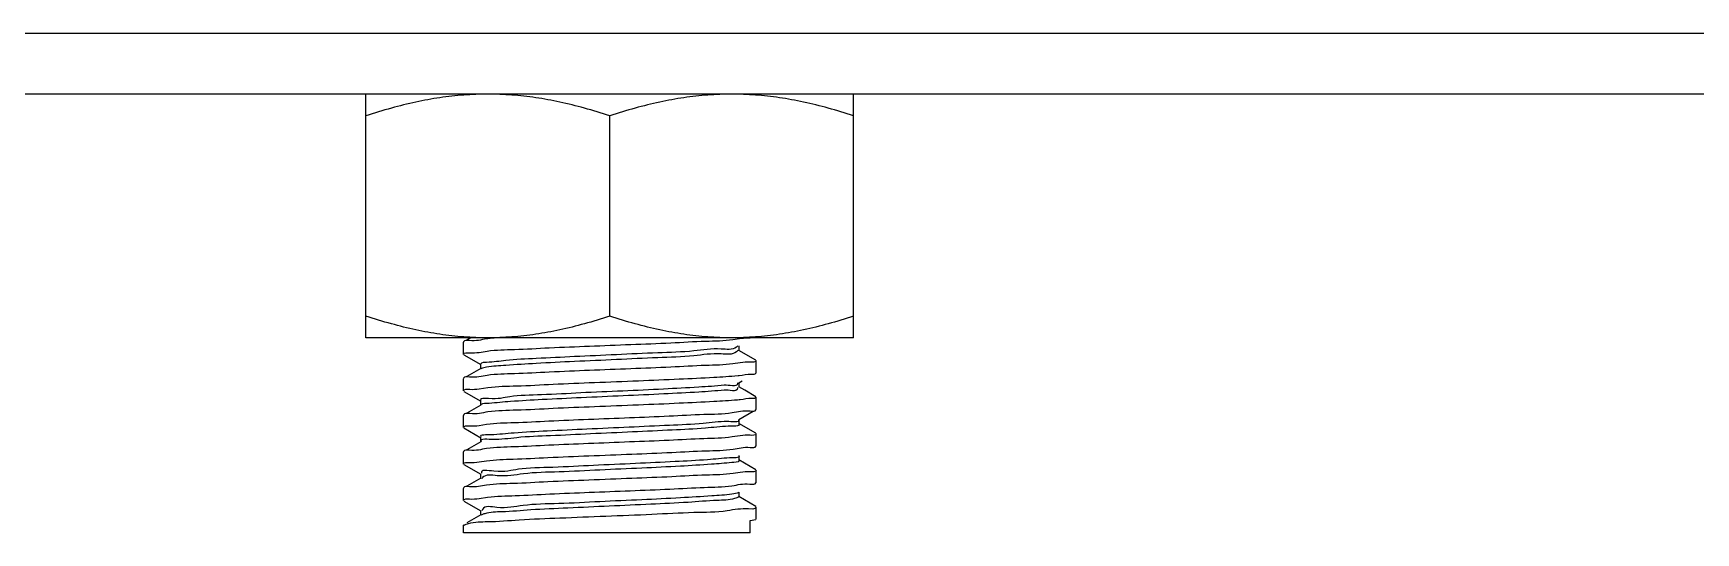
# Model space of a CAD drawing. Extents: x 552102 to 973302, y -80747 to 40012826.
# Drawn here: x 599388 to 599859.3, y 210801.6 to 210943.3 of the extents above; entities that cross this region are included whole.
import ezdxf

# ---------------------------------------------------------------- set-up
doc = ezdxf.new("R2010")
doc.units = 0
doc.header["$LTSCALE"] = 1000
doc.header["$MEASUREMENT"] = 0
doc.layers.add('02___PRT_ALL_AXES', color=7, linetype='Continuous')

msp = doc.modelspace()

# ---------------------------------------------------------------- linework, layer by layer
at = {"color": 2, "linetype": 'Continuous'}
for p, q in [((599067.62, 210943.3), (603214.82, 210943.3)), ((602661.86, 210926.02), (599620.58, 210926.02))]:
    msp.add_line(p, q, dxfattribs=at)
at = {"color": 133, "linetype": 'Continuous'}
for p, q in [((599510.09, 210855.76), (599509.99, 210855.64)), ((599587.79, 210854.67), (599587.36, 210854.26)), ((599588.15, 210853.22), (599588.15, 210854.61)), ((599510.09, 210852.07), (599514.89, 210849.29)), ((599514.47, 210852.78), (599516.74, 210853.14)), ((599514.78, 210849.42), (599514.78, 210848.04)), ((599588.47, 210849.85), (599586.38, 210849.52)), ((599587.86, 210853.39), (599587.36, 210852.88)), ((599592.84, 210850.57), (599588.04, 210853.35)), ((599510.09, 210845.39), (599509.99, 210845.27)), ((599514.89, 210848.17), (599510.96, 210845.89)), ((599515.07, 210848.19), (599514.91, 210848.12)), ((599587.82, 210846.17), (599588.15, 210846.2)), ((599588.04, 210844.11), (599589.03, 210844.68)), ((599592.84, 210846.89), (599592.94, 210847)), ((599510.09, 210841.7), (599514.89, 210838.93)), ((599514.47, 210842.4), (599516.93, 210842.79)), ((599587.7, 210844.1), (599587.69, 210843.98)), ((599587.69, 210842.8), (599587.69, 210842.6)), ((599589.72, 210842.01), (599588.04, 210842.98)), ((599588.15, 210842.86), (599588.15, 210844.24)), ((599592.84, 210840.2), (599589.72, 210842.01)), ((599510.09, 210835.02), (599509.99, 210834.91)), ((599514.89, 210837.8), (599510.96, 210835.52)), ((599514.78, 210839.05), (599514.78, 210837.67)), ((599588.15, 210839.29), (599587.66, 210839.25)), ((599588.04, 210833.74), (599592.12, 210836.11)), ((599588.45, 210839.32), (599588.15, 210839.29)), ((599592.84, 210836.52), (599592.94, 210836.63)), ((599510.09, 210831.34), (599514.89, 210828.56)), ((599514.46, 210832.05), (599516.55, 210832.39)), ((599592.84, 210829.84), (599588.04, 210832.62)), ((599588.15, 210832.49), (599588.15, 210833.87)), ((599514.89, 210827.43), (599510.96, 210825.16)), ((599514.78, 210828.69), (599514.78, 210827.3)), ((599588.46, 210829.13), (599586.16, 210828.77)), ((599592.84, 210826.15), (599592.94, 210826.27)), ((599510.09, 210824.65), (599509.99, 210824.54)), ((599510.09, 210820.97), (599514.89, 210818.19)), ((599514.46, 210821.69), (599516.51, 210822.02)), ((599592.84, 210819.47), (599588.04, 210822.25)), ((599588.15, 210822.12), (599588.15, 210823.5)), ((599514.89, 210817.06), (599510.96, 210814.79)), ((599514.78, 210818.32), (599514.78, 210816.94)), ((599515.31, 210817.08), (599515.21, 210816.91)), ((599515.33, 210817.12), (599515.31, 210817.08)), ((599588.47, 210818.74), (599586.46, 210818.42)), ((599510.09, 210814.28), (599509.99, 210814.17)), ((599514.47, 210811.3), (599516.85, 210811.68)), ((599592.84, 210809.1), (599588.04, 210811.88)), ((599588.15, 210811.75), (599588.15, 210813.13)), ((599592.84, 210815.78), (599592.94, 210815.9)), ((599510.09, 210810.6), (599514.89, 210807.82)), ((599514.89, 210806.7), (599510.96, 210804.42)), ((599514.78, 210807.95), (599514.78, 210806.57)), ((599515.15, 210806.65), (599514.98, 210806.56)), ((599515.21, 210806.69), (599515.15, 210806.65)), ((599590.83, 210808.46), (599592.01, 210808.41)), ((599592.01, 210808.41), (599592.15, 210808.42)), ((599509.99, 210803.8), (599510.09, 210803.92)), ((599591.25, 210805.06), (599592.85, 210805.39)), ((599591.25, 210801.6), (599591.25, 210805.06)), ((599592.84, 210805.42), (599592.94, 210805.53)), ((599591.25, 210801.6), (599510, 210801.6))]:
    msp.add_line(p, q, dxfattribs=at)
at = {"color": 6, "linetype": 'Continuous'}
for p, q in [((599512.06, 210856.9), (599510.96, 210856.26)), ((599516.92, 210856.64), (599516.53, 210856.58))]:
    msp.add_line(p, q, dxfattribs=at)
for points, start_tangent, end_tangent in [([(599516.53, 210856.58), (599511.65, 210856.11), (599510.01, 210855.78)], (-0.989053, -0.147563), (-0.309933, -0.950758)), ([(599521.73, 210856.97), (599516.92, 210856.64)], (-0.999376, -0.03532), (-0.991406, -0.130819)), ([(599586.38, 210856.43), (599591.25, 210856.9)], (0.989079, 0.147384), (0.999354, -0.035935))]:
    msp.add_spline(points, degree=3, dxfattribs=dict(at, start_tangent=start_tangent, end_tangent=end_tangent))
at = {"color": 133, "linetype": 'Continuous'}
for points, start_tangent, end_tangent in [([(599587.36, 210854.26), (599583.02, 210853.72), (599575.31, 210853.18), (599565.05, 210852.64), (599553.35, 210852.1), (599541.45, 210851.56), (599530.61, 210851.02), (599522, 210850.47), (599516.53, 210849.93), (599514.8, 210849.41)], (-0.789187, -0.614153), (-0.530139, -0.847911)), ([(599516.74, 210853.14), (599524.45, 210853.61), (599534.33, 210854.08), (599545.7, 210854.55), (599557.43, 210855.02), (599568.78, 210855.49), (599578.65, 210855.96), (599586.38, 210856.43)], (0.98922, 0.146434), (0.989079, 0.147384)), ([(599509.99, 210852.19), (599511.71, 210852.66)], (0, 1), (0.999206, -0.03984)), ([(599511.71, 210852.66), (599514.47, 210852.78)], (0.999206, -0.03984), (0.991892, 0.127087)), ([(599587.36, 210852.88), (599583.02, 210852.34), (599575.31, 210851.8), (599565.05, 210851.26), (599553.35, 210850.72), (599541.45, 210850.17), (599530.61, 210849.63), (599522, 210849.09), (599516.53, 210848.55), (599515.07, 210848.19)], (-0.789187, -0.614153), (-0.935606, -0.353046)), ([(599586.38, 210849.52), (599578.65, 210849.05), (599568.78, 210848.58), (599557.43, 210848.1), (599545.7, 210847.64), (599534.33, 210847.16), (599524.45, 210846.7), (599516.74, 210846.23)], (-0.989079, -0.147384), (-0.98922, -0.146434)), ([(599591.26, 210849.99), (599588.47, 210849.85)], (-0.99933, 0.036603), (-0.990949, -0.134236)), ([(599592.94, 210850.46), (599591.26, 210849.99)], (0, -1), (-0.99933, 0.036603)), ([(599516.74, 210846.23), (599511.71, 210845.75), (599510.01, 210845.41)], (-0.98922, -0.146434), (-0.294639, -0.955609)), ([(599516.93, 210842.79), (599525.09, 210843.27), (599535.4, 210843.75), (599547.13, 210844.24), (599559.6, 210844.74), (599571.18, 210845.23), (599580.94, 210845.72), (599587.82, 210846.17)], (0.989101, 0.147236), (0.99656, 0.082877)), ([(599588.15, 210846.2), (599591.72, 210846.6), (599592.9, 210846.86)], (0.996381, 0.084994), (0.456625, 0.889659)), ([(599509.99, 210841.82), (599511.76, 210842.3)], (0, 1), (0.99907, -0.043111)), ([(599511.76, 210842.3), (599514.47, 210842.4)], (0.99907, -0.043111), (0.99289, 0.119037)), ([(599583.91, 210843.44), (599576.67, 210842.9), (599566.74, 210842.35), (599555.17, 210841.81), (599543.22, 210841.27), (599532.14, 210840.73), (599523.12, 210840.19), (599517.13, 210839.65), (599514.8, 210839.11), (599514.81, 210839.08)], (-0.995382, -0.095993), (0.640023, -0.768356)), ([(599583.91, 210842.05), (599576.7, 210841.51), (599566.82, 210840.98), (599555.31, 210840.44), (599543.39, 210839.9), (599532.33, 210839.36), (599523.29, 210838.82), (599517.24, 210838.28)], (-0.995382, -0.095993), (-0.994717, -0.102651)), ([(599587.69, 210843.98), (599583.91, 210843.44)], (-0.081763, -0.996652), (-0.995382, -0.095993)), ([(599587.69, 210842.6), (599583.91, 210842.05)], (-0.081763, -0.996652), (-0.995382, -0.095993)), ([(599591.72, 210839.69), (599588.45, 210839.32)], (-0.99997, -0.007705), (-0.993512, -0.113727)), ([(599592.94, 210840.09), (599591.72, 210839.69)], (0, -1), (-0.99997, -0.007705)), ([(599516.93, 210835.87), (599511.76, 210835.39), (599510.01, 210835.04)], (-0.989101, -0.147236), (-0.284183, -0.95877)), ([(599517.24, 210838.28), (599514.84, 210837.86)], (-0.994717, -0.102651), (-0.775079, -0.631864)), ([(599516.55, 210832.39), (599524.38, 210832.87), (599534.19, 210833.33), (599545.45, 210833.8), (599557.07, 210834.27), (599568.28, 210834.73), (599578.16, 210835.2), (599586.16, 210835.68)], (0.989124, 0.147087), (0.989208, 0.146515)), ([(599587.66, 210839.25), (599580.94, 210838.8), (599571.18, 210838.32), (599559.6, 210837.82), (599547.13, 210837.33), (599535.4, 210836.84), (599525.09, 210836.36), (599516.93, 210835.87)], (-0.996641, -0.081891), (-0.989101, -0.147236)), ([(599586.16, 210835.68), (599591.26, 210836.16), (599592.92, 210836.5)], (0.989208, 0.146515), (0.303618, 0.952794)), ([(599509.99, 210831.45), (599511.63, 210831.92)], (0, 1), (0.999389, -0.034959)), ([(599511.63, 210831.92), (599514.46, 210832.05)], (0.999389, -0.034959), (0.990874, 0.134789)), ([(599584.72, 210833.15), (599577.96, 210832.61), (599568.38, 210832.07), (599556.99, 210831.53), (599545.01, 210830.99), (599533.72, 210830.44), (599524.32, 210829.9), (599517.82, 210829.36)], (-0.999999, -0.001624), (-0.998936, -0.046128)), ([(599585.07, 210831.81), (599578.57, 210831.27), (599569.2, 210830.73), (599557.95, 210830.19), (599546.02, 210829.65), (599534.66, 210829.11), (599525.08, 210828.57), (599518.29, 210828.03)], (-0.99921, -0.039752), (-0.99991, 0.01344)), ([(599587.94, 210833.68), (599584.72, 210833.15)], (0.539985, -0.841675), (-0.999999, -0.001624)), ([(599588, 210832.36), (599588.01, 210832.35), (599585.07, 210831.81)], (0.658416, -0.752654), (-0.99921, -0.039752)), ([(599516.55, 210825.48), (599511.63, 210825), (599510.01, 210824.68)], (-0.989124, -0.147087), (-0.313186, -0.949692)), ([(599517.82, 210829.36), (599514.9, 210828.82), (599514.91, 210828.81)], (-0.998936, -0.046128), (0.667657, -0.744469)), ([(599518.29, 210828.03), (599515.02, 210827.49)], (-0.99991, 0.01344), (0.518893, -0.854839)), ([(599515.01, 210827.5), (599515.02, 210827.49)], (0.499613, -0.866249), (0.518894, -0.854839)), ([(599586.16, 210828.77), (599578.16, 210828.28), (599568.28, 210827.82), (599557.07, 210827.35), (599545.45, 210826.89), (599534.19, 210826.42), (599524.38, 210825.96), (599516.55, 210825.48)], (-0.989208, -0.146515), (-0.989124, -0.147087)), ([(599586.46, 210825.33), (599591.28, 210825.8), (599592.91, 210826.13)], (0.989075, 0.14741), (0.310466, 0.950585)), ([(599591.26, 210829.25), (599588.46, 210829.13)], (-0.999277, 0.038028), (-0.991898, -0.127041)), ([(599592.94, 210829.72), (599591.26, 210829.25)], (0, -1), (-0.999277, 0.038028)), ([(599509.99, 210821.08), (599511.66, 210821.55)], (0, 1), (0.999353, -0.035968)), ([(599511.66, 210821.55), (599514.46, 210821.69)], (0.999353, -0.035968), (0.990741, 0.135764)), ([(599585.45, 210822.87), (599579.2, 210822.32), (599569.98, 210821.78), (599558.79, 210821.24), (599546.82, 210820.7), (599535.34, 210820.16), (599525.58, 210819.62), (599518.59, 210819.08), (599515.1, 210818.53), (599515.12, 210818.48)], (-0.996723, -0.080892), (0.435072, -0.900396)), ([(599586.05, 210821.56), (599580.3, 210821.02), (599571.49, 210820.48), (599560.56, 210819.94), (599548.67, 210819.4), (599537.08, 210818.86), (599527, 210818.32), (599519.52, 210817.78), (599515.42, 210817.24), (599515.33, 210817.12)], (-0.989754, -0.142783), (-0.543755, -0.839244)), ([(599516.51, 210822.02), (599524.12, 210822.49), (599533.94, 210822.95), (599545.54, 210823.44), (599557.76, 210823.93), (599569.06, 210824.4), (599578.81, 210824.86), (599586.46, 210825.33)], (0.989113, 0.147157), (0.989075, 0.14741)), ([(599588.08, 210823.41), (599585.45, 210822.87)], (0.610988, -0.79164), (-0.996723, -0.080892)), ([(599588.14, 210822.11), (599588.14, 210822.1), (599586.05, 210821.56)], (0.44002, -0.897988), (-0.989754, -0.142783)), ([(599586.46, 210818.42), (599578.81, 210817.95), (599569.06, 210817.49), (599557.76, 210817.01), (599545.54, 210816.53), (599533.94, 210816.04), (599524.12, 210815.57), (599516.51, 210815.11)], (-0.989075, -0.14741), (-0.989113, -0.147157)), ([(599591.28, 210818.89), (599588.47, 210818.74)], (-0.99938, 0.035199), (-0.990539, -0.137232)), ([(599592.94, 210819.35), (599591.28, 210818.89)], (0, -1), (-0.99938, 0.035199)), ([(599509.99, 210810.71), (599511.72, 210811.19)], (0, 1), (0.999164, -0.040873)), ([(599516.51, 210815.11), (599511.66, 210814.64), (599510.01, 210814.31)], (-0.989113, -0.147157), (-0.307598, -0.951516)), ([(599511.72, 210811.19), (599514.47, 210811.3)], (0.999164, -0.040873), (0.992381, 0.123209)), ([(599586.1, 210812.58), (599580.36, 210812.04), (599571.54, 210811.5), (599560.57, 210810.96), (599548.64, 210810.41), (599537, 210809.87), (599526.91, 210809.33), (599519.44, 210808.79), (599515.38, 210808.25), (599515.2, 210807.83)], (-0.98871, -0.149844), (-0.265309, -0.964164)), ([(599586.85, 210811.31), (599581.87, 210810.77), (599573.68, 210810.23), (599563.13, 210809.69), (599551.34, 210809.15), (599539.57, 210808.61), (599529.06, 210808.07), (599520.92, 210807.54), (599516.01, 210807), (599515.21, 210806.69)], (-0.95611, -0.293007), (-0.902152, -0.431418)), ([(599516.85, 210811.68), (599524.67, 210812.15), (599534.43, 210812.61), (599545.67, 210813.08), (599557.27, 210813.54), (599568.52, 210814.01), (599578.27, 210814.47), (599586.09, 210814.94)], (0.989283, 0.146009), (0.989283, 0.146011)), ([(599586.09, 210814.94), (599591.21, 210815.42), (599592.92, 210815.76)], (0.989283, 0.146011), (0.293493, 0.955961)), ([(599588.04, 210813), (599586.1, 210812.58)], (-0.88297, -0.46943), (-0.98871, -0.149844)), ([(599588.06, 210811.83), (599586.85, 210811.31)], (-0.688351, -0.725378), (-0.95611, -0.293007)), ([(599516.87, 210804.77), (599525.81, 210805.29), (599537.35, 210805.82), (599550.32, 210806.35), (599563.41, 210806.88), (599575.28, 210807.4), (599584.75, 210807.93)], (0.999944, 0.010619), (0.9892, 0.146573)), ([(599584.75, 210807.93), (599590.83, 210808.46)], (0.9892, 0.146573), (0.998128, -0.061153)), ([(599592.15, 210808.42), (599592.94, 210808.99)], (0.996834, 0.079506), (0, 1)), ([(599510.16, 210803.8), (599511.44, 210804.24)], (0.858943, 0.512071), (0.966409, 0.25701)), ([(599511.44, 210804.24), (599516.87, 210804.77)], (0.966409, 0.25701), (0.999944, 0.010619))]:
    msp.add_spline(points, degree=3, dxfattribs=dict(at, start_tangent=start_tangent, end_tangent=end_tangent))
at = {"layer": '02___PRT_ALL_AXES', "color": 2, "linetype": 'Continuous'}
msp.add_line((599482.34, 210926.02), (599067.62, 210926.02), dxfattribs=at)
at = {"layer": '02___PRT_ALL_AXES', "color": 6, "linetype": 'Continuous'}
for p, q in [((599482.34, 210856.9), (599482.34, 210926.02)), ((599620.58, 210926.02), (599482.34, 210926.02)), ((599620.58, 210856.9), (599620.58, 210926.02)), ((599551.46, 210863.07), (599551.46, 210919.85)), ((599620.58, 210856.9), (599482.34, 210856.9))]:
    msp.add_line(p, q, dxfattribs=at)
at = {"layer": '02___PRT_ALL_AXES', "color": 133, "linetype": 'Continuous'}
for p, q in [((599509.99, 210852.19), (599509.99, 210855.64)), ((599592.94, 210847), (599592.94, 210850.46)), ((599509.99, 210841.82), (599509.99, 210845.27)), ((599592.94, 210836.63), (599592.94, 210840.09)), ((599509.99, 210831.45), (599509.99, 210834.91)), ((599592.94, 210826.27), (599592.94, 210829.72)), ((599509.99, 210821.08), (599509.99, 210824.54)), ((599592.94, 210815.9), (599592.94, 210819.35)), ((599509.99, 210810.71), (599509.99, 210814.17)), ((599592.94, 210805.53), (599592.94, 210808.99)), ((599509.99, 210801.6), (599509.99, 210803.8))]:
    msp.add_line(p, q, dxfattribs=at)
at = {"layer": '02___PRT_ALL_AXES', "color": 6, "linetype": 'Continuous'}
for points, start_tangent, end_tangent in [([(599516.9, 210926.02), (599510.12, 210925.76), (599503.33, 210925.01), (599496.5, 210923.76), (599489.55, 210922.05), (599482.34, 210919.85)], (-1, 0), (-0.948683, -0.316228)), ([(599551.46, 210919.85), (599544.26, 210922.05), (599537.3, 210923.76), (599530.47, 210925.01), (599523.69, 210925.76), (599516.9, 210926.02)], (-0.948683, 0.316228), (-1, 0.000001)), ([(599586.02, 210926.02), (599579.24, 210925.76), (599572.45, 210925.01), (599565.62, 210923.76), (599558.67, 210922.05), (599551.46, 210919.85)], (-1, 0), (-0.948683, -0.316228)), ([(599620.58, 210919.85), (599613.38, 210922.05), (599606.42, 210923.76), (599599.59, 210925.01), (599592.81, 210925.76), (599586.02, 210926.02)], (-0.948683, 0.316228), (-1, 0.000001)), ([(599516.9, 210856.9), (599510.12, 210857.15), (599503.33, 210857.91), (599496.5, 210859.15), (599489.55, 210860.87), (599482.34, 210863.07)], (-1, 0), (-0.948683, 0.316228)), ([(599551.46, 210863.07), (599544.26, 210860.87), (599537.3, 210859.15), (599530.47, 210857.91), (599523.69, 210857.15), (599516.9, 210856.9)], (-0.948683, -0.316228), (-1, -0.000001)), ([(599586.02, 210856.9), (599579.24, 210857.15), (599572.45, 210857.91), (599565.62, 210859.15), (599558.67, 210860.87), (599551.46, 210863.07)], (-1, 0), (-0.948683, 0.316228)), ([(599620.58, 210863.07), (599613.38, 210860.87), (599606.42, 210859.15), (599599.59, 210857.91), (599592.81, 210857.15), (599586.02, 210856.9)], (-0.948683, -0.316228), (-1, -0.000001))]:
    msp.add_spline(points, degree=3, dxfattribs=dict(at, start_tangent=start_tangent, end_tangent=end_tangent))

doc.saveas('drawing.dxf')
